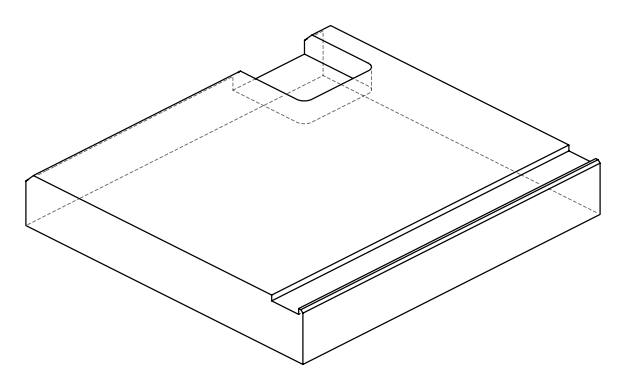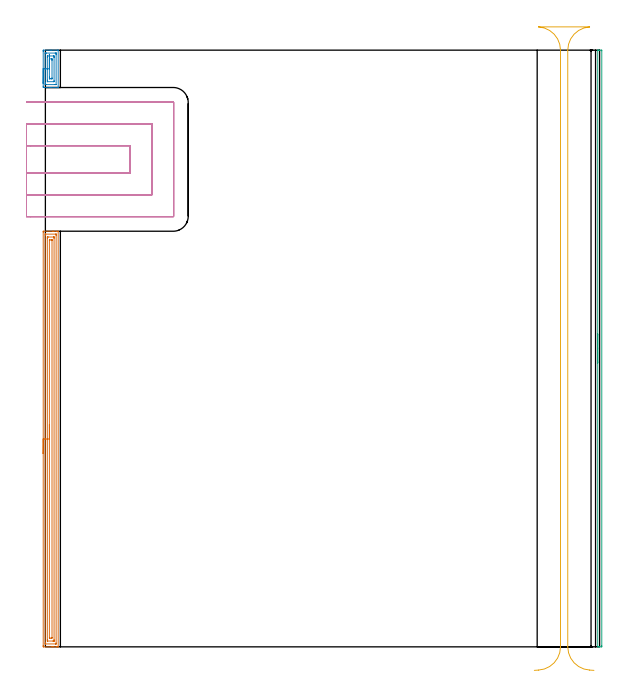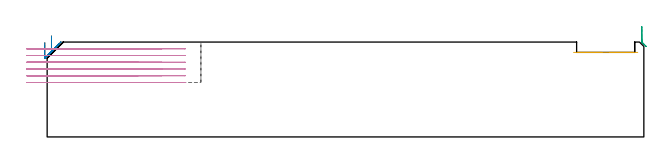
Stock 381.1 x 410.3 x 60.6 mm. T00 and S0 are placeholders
(PLAN: 5 operations, 2 tool changes, 26.4 min)
(1 AREA_MILL | FG_CHAMFER_SURFACE | UGT0205_001 | 9.38 min | 15476 mm3)
(2 AREA_MILL_1 | FG_CHAMFER_SURFACE_1 | UGT0205_001 | 1.05 min | 1681 mm3)
(3 AREA_MILL_2 | FG_CHAMFER_SURFACE_2 | UGT0205_001 | 3.44 min | 1610 mm3)
(4 MILL_SLOT | SLOT_PARTIAL_RECTANGULAR | UGT0201_136 | Follow Part, ap 5, ae 75% | 10.55 min | 248549 mm3)
(5 MILL_RECTANGULAR_SLOT | SLOT_RECTANGULAR | UGT0201_004 | Follow Part, ap 8, ae 75% | 1.93 min | 100222 mm3)
(TOOL UGT0205_001 | Chamfer Mill 20 x 3 x 45 deg. | D20 FL50 Z2)
(TOOL UGT0201_136 | Carbide End Mill 20.0 | D20 FL30 Z4)
(TOOL UGT0201_004 | End Mill 32 mm | D32 FL53 Z6)
(OP 1 AREA_MILL)
G17 G21 G94 G90
T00 M6
G54
G17 G0 G90 X-1.5 Y132.9 S1061 M3
G43 Z70.6 H0
Z60.3
G94 G1 Y132.938 Z59.428 F250.
Y133.052 Z58.564
Y133.241 Z57.712
Y133.503 Z56.88
Y133.837 Z56.074
Y134.24 Z55.3
Y134.708 Z54.564
Y135.24 Z53.872
Y135.829 Z53.229
Y136.472 Z52.64
Y137.164 Z52.109
Y137.9 Z51.64
Y138.674 Z51.237
Y139.48 Z50.903
Y140.312 Z50.641
Y141.163 Z50.452
Y142.028 Z50.338
Y142.9 Z50.3
Y285.199
X-1.494 Y285.745 Z50.303
X-1.492 Y285.79 Z50.306
X-1.441 Y285.8 Z50.356
X4.961 Z56.755
X5.53 Z57.328
X5.834 Z57.631
X7.582 Z59.377
X8.561 Z60.36
X8.682 Y285.797 Z60.475
X8.798 Y285.79 Z60.588
X8.8 Y285.645 Z60.6
Y0.155
X8.798 Y0.01 Z60.588
X8.683 Y0.003 Z60.475
X8.561 Y0. Z60.36
X8.19 Z59.989
X7.582 Z59.377
X5.531 Z57.328
X4.961 Z56.755
X4.372 Z56.167
X-1.089 Y0.001 Z50.708
X-1.156 Y0.002 Z50.641
X-1.493 Y0.01 Z50.304
X-1.497 Y0.253 Z50.302
X-1.499 Y0.601 Z50.301
X-1.5 Y0.953 Z50.3
Y142.9
X-0.086 Z51.714
X-0.085 Y283.213 Z51.715
X-0.083 Y283.414 Z51.717
X-0.079 Y283.759 Z51.721
X-0.074 Y283.79 Z51.726
X-0.012 Y283.794 Z51.788
X0.088 Y283.798 Z51.888
X0.214 Y283.8 Z52.014
X7.205 Y283.799 Z59.005
X7.339 Y283.794 Z59.139
X7.364 Y283.79 Z59.164
X7.379 Y283.784 Z59.179
X7.38 Y283.755 Z59.18
X7.384 Y283.616 Z59.184
X7.385 Y283.414 Z59.185
X7.386 Y282.723 Z59.186
X7.385 Y2.587 Z59.185
X7.383 Y2.386 Z59.183
X7.379 Y2.041 Z59.179
X7.374 Y2.01 Z59.174
X7.312 Y2.006 Z59.112
X7.212 Y2.002 Z59.012
X7.085 Y2. Z58.885
X0.095 Y2.001 Z51.895
X-0.039 Y2.006 Z51.761
X-0.064 Y2.01 Z51.736
X-0.079 Y2.016 Z51.721
X-0.08 Y2.045 Z51.72
X-0.084 Y2.183 Z51.716
X-0.085 Y2.386 Z51.715
X-0.086 Y3.077 Z51.714
Y142.9
X1.328 Z53.128
X1.329 Y280.878 Z53.129
X1.33 Y281.63 Z53.13
X1.333 Y281.766 Z53.133
X1.335 Y281.784 Z53.135
X1.343 Y281.79 Z53.143
X1.383 Y281.794 Z53.183
X1.466 Y281.797 Z53.266
X2.173 Y281.8 Z53.973
X5.668 Z57.468
X5.834 Y281.799 Z57.634
X5.89 Y281.798 Z57.69
X5.934 Y281.794 Z57.734
X5.959 Y281.791 Z57.759
X5.965 Y281.768 Z57.765
X5.968 Y281.63 Z57.768
X5.97 Y281.491 Z57.77
X5.971 Y280.738 Z57.771
Y4.922
X5.97 Y4.17 Z57.77
X5.967 Y4.034 Z57.767
X5.965 Y4.016 Z57.765
X5.957 Y4.01 Z57.757
X5.917 Y4.006 Z57.717
X5.834 Y4.003 Z57.634
X5.127 Y4. Z56.927
X1.632 Z53.432
X1.466 Y4.001 Z53.266
X1.41 Y4.002 Z53.21
X1.366 Y4.006 Z53.166
X1.341 Y4.009 Z53.141
X1.335 Y4.032 Z53.135
X1.332 Y4.17 Z53.132
X1.33 Y4.309 Z53.13
X1.329 Y5.062 Z53.129
X1.328 Y142.9 Z53.128
X2.743 Z54.543
Y279.433
X2.746 Y279.594 Z54.546
X2.75 Y279.721 Z54.55
X2.753 Y279.79 Z54.553
X3.258 Y279.8 Z55.058
X4.132 Z55.932
X4.492 Y279.795 Z56.292
X4.537 Y279.791 Z56.337
X4.551 Y279.788 Z56.351
X4.553 Y279.775 Z56.353
X4.556 Y279.723 Z56.356
X4.557 Y279.674 Z56.357
Y279.366
Y6.367
X4.554 Y6.206 Z56.354
X4.55 Y6.079 Z56.35
X4.547 Y6.01 Z56.347
X4.042 Y6. Z55.842
X3.168 Z54.968
X2.808 Y6.005 Z54.608
X2.763 Y6.009 Z54.563
X2.749 Y6.012 Z54.549
X2.747 Y6.025 Z54.547
X2.744 Y6.077 Z54.544
X2.743 Y6.126 Z54.543
Y6.434
Y142.9
Y143.772 Z54.581
Y144.636 Z54.695
Y145.488 Z54.883
Y146.32 Z55.146
Y147.126 Z55.48
Y147.9 Z55.882
Y148.636 Z56.351
Y149.328 Z56.882
Y149.971 Z57.472
Y150.56 Z58.115
Y151.091 Z58.807
Y151.56 Z59.543
Y151.963 Z60.316
Y152.297 Z61.122
Y152.559 Z61.954
Y152.748 Z62.806
Y152.862 Z63.671
Y152.9 Z64.543
G0 Z70.6
M5
M2
(OP 2 AREA_MILL_1)
G17 G21 G94 G90
T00 M6
G54
G17 G0 G90 X-1.5 Y387.45 S1061 M3
G43 Z70.6 H0
Z60.3
G94 G1 Y387.488 Z59.428 F250.
Y387.602 Z58.564
Y387.791 Z57.712
Y388.053 Z56.88
Y388.387 Z56.074
Y388.79 Z55.3
Y389.258 Z54.564
Y389.79 Z53.872
Y390.379 Z53.229
Y391.022 Z52.64
Y391.714 Z52.108
Y392.45 Z51.64
Y393.224 Z51.237
Y394.03 Z50.903
Y394.862 Z50.641
Y395.713 Z50.452
Y396.578 Z50.338
Y397.45 Z50.3
Y409.284
X-1.499 Y409.819 Z50.301
X-1.495 Y410.162 Z50.302
X-1.491 Y410.29 Z50.305
X-1.156 Y410.3 Z50.64
X3.213 Z55.007
X4.01 Z55.809
X8.456 Z60.254
X8.742 Y410.298 Z60.541
X8.795 Y410.29 Z60.592
X8.8 Y410.261 Z60.6
Y384.639
X8.795 Y384.61 Z60.592
X8.74 Y384.6 Z60.538
X4.01 Z55.809
X3.213 Z55.007
X-1.089 Y384.601 Z50.707
X-1.156 Y384.602 Z50.64
X-1.491 Y384.61 Z50.305
X-1.497 Y385.081 Z50.303
X-1.5 Y385.429 Z50.3
Y397.45
X-0.086 Z51.714
X-0.085 Y408.224 Z51.715
Y408.266
X-0.082 Y408.286 Z51.718
X-0.081 Y408.289 Z51.719
X-0.061 Y408.292 Z51.739
X0.102 Y408.297 Z51.902
X0.347 Y408.3 Z52.147
X0.592 Z52.392
X6.708 Z58.508
X7.339 Y408.298 Z59.139
X7.369 Y408.293 Z59.169
X7.379 Y408.291 Z59.179
X7.381 Y408.255 Z59.181
X7.384 Y408.052 Z59.184
X7.386 Y407.367 Z59.186
Y407.169
X7.385 Y386.676 Z59.185
X7.384 Y386.634 Z59.184
X7.382 Y386.614 Z59.182
X7.381 Y386.611 Z59.181
X7.361 Y386.608 Z59.161
X7.198 Y386.603 Z58.998
X6.953 Y386.6 Z58.753
X6.708 Z58.508
X0.592 Z52.392
X-0.039 Y386.602 Z51.761
X-0.069 Y386.606 Z51.731
X-0.079 Y386.609 Z51.721
X-0.081 Y386.645 Z51.719
X-0.084 Y386.848 Z51.716
X-0.086 Y387.533 Z51.714
Y387.731
Y397.45
X1.328 Z53.128
X1.329 Y405.54 Z53.129
X1.335 Y406.285 Z53.135
X1.452 Y406.299 Z53.252
X1.466 Z53.266
X5.82 Z57.62
X5.834 Y406.298 Z57.634
X5.964 Y406.285 Z57.764
X5.967 Y406.151 Z57.767
X5.971 Y405.402 Z57.771
Y405.263
Y389.36
X5.964 Y388.615 Z57.764
X5.848 Y388.601 Z57.648
X5.834 Z57.634
X1.48 Y388.6 Z53.28
X1.466 Y388.602 Z53.266
X1.335 Y388.615 Z53.135
X1.333 Y388.749 Z53.133
X1.329 Y389.498 Z53.129
X1.328 Y389.637 Z53.128
Y397.45
X2.743 Z54.543
Y403.227
Y403.635
X2.745 Y404.108 Z54.545
X2.748 Y404.268 Z54.548
X2.75 Y404.288 Z54.55
X2.762 Y404.291 Z54.562
X2.802 Y404.296 Z54.602
X2.884 Y404.298 Z54.684
X4.087 Y404.3 Z55.887
X4.304 Y404.299 Z56.104
X4.465 Y404.294 Z56.265
X4.541 Y404.29 Z56.341
X4.55 Y404.253 Z56.35
X4.554 Y404.046 Z56.354
X4.556 Y403.635 Z56.356
X4.557 Y403.159 Z56.357
Y391.265
X4.555 Y390.792 Z56.355
X4.552 Y390.632 Z56.352
X4.55 Y390.612 Z56.35
X4.538 Y390.609 Z56.338
X4.498 Y390.604 Z56.298
X4.416 Y390.602 Z56.216
X3.213 Y390.6 Z55.013
X2.996 Y390.601 Z54.796
X2.835 Y390.606 Z54.635
X2.759 Y390.61 Z54.559
X2.75 Y390.647 Z54.55
X2.746 Y390.854 Z54.546
X2.744 Y391.265 Z54.544
X2.743 Y391.741 Z54.543
Y397.45
Y398.322 Z54.581
Y399.186 Z54.695
Y400.038 Z54.883
Y400.87 Z55.146
Y401.676 Z55.48
Y402.45 Z55.882
Y403.186 Z56.351
Y403.878 Z56.882
Y404.521 Z57.472
Y405.11 Z58.115
Y405.641 Z58.807
Y406.11 Z59.543
Y406.513 Z60.316
Y406.847 Z61.122
Y407.109 Z61.954
Y407.298 Z62.806
Y407.412 Z63.671
Y407.45 Z64.543
G0 Z70.6
M5
M2
(OP 3 AREA_MILL_2)
G17 G21 G94 G90
T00 M6
G54
G17 G0 G90 X379.8 Y195.15 S1061 M3
G43 Z70.6 H0
G94 G1 Y195.188 Z69.728 F250.
Y195.302 Z68.863
Y195.491 Z68.012
Y195.753 Z67.18
Y196.087 Z66.374
Y196.49 Z65.6
Y196.959 Z64.864
Y197.49 Z64.172
Y198.079 Z63.529
Y198.722 Z62.94
Y199.414 Z62.408
Y200.15 Z61.94
Y200.924 Z61.537
Y201.73 Z61.203
Y202.562 Z60.941
Y203.414 Z60.752
Y204.278 Z60.638
Y205.15 Z60.6
Y410.131
X379.803 Y410.291 Z60.588
X379.826 Y410.293 Z60.565
X380.189 Y410.3 Z60.211
X380.53 Z59.869
X381.2 Z59.195
X382.42 Z57.976
X382.591 Y410.298 Z57.805
X382.6 Y409.872 Z57.8
Y0.615
X382.598 Y0.427 Z57.802
X382.591 Y0.002 Z57.805
X382.42 Y0. Z57.977
X381.2 Z59.195
X380.53 Z59.869
X380.189 Z60.211
X379.827 Z60.564
X379.803 Y0.009 Z60.588
X379.8 Y0.169 Z60.6
Y205.15
Y206.022 Z60.638
Y206.887 Z60.752
Y207.738 Z60.941
Y208.57 Z61.203
Y209.376 Z61.537
Y210.15 Z61.94
Y210.886 Z62.408
Y211.578 Z62.94
Y212.221 Z63.529
Y212.81 Z64.172
Y213.342 Z64.864
Y213.81 Z65.6
Y214.213 Z66.374
Y214.547 Z67.18
Y214.809 Z68.012
Y214.998 Z68.863
Y215.112 Z69.728
Y215.15 Z70.6
M5
M2
(OP 4 MILL_SLOT)
G17 G21 G94 G90
T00 M6
G54
G17 G0 G90 X-13. Y325.8 S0 M3
G43 Z70.6 H0
Z56.3
G94 G1 X-10. F250.
X58.2 F500.
Y344.6
X-10.
X-13. F250.
Y310.8
X-10.
X73.2 F500.
Y359.6
X-10.
X-13. F250.
Y295.8
X-10.
X87.9 F500.
G3 X88.2 Y296.1 R0.3
G1 Y374.3
G3 X87.9 Y374.6 R0.3
G1 X-10.
X-13. F250.
G0 Y325.8 Z52.
G1 X-10.
X58.2 F500.
Y344.6
X-10.
X-13. F250.
Y310.8
X-10.
X73.2 F500.
Y359.6
X-10.
X-13. F250.
Y295.8
X-10.
X87.9 F500.
G3 X88.2 Y296.1 R0.3
G1 Y374.3
G3 X87.9 Y374.6 R0.3
G1 X-10.
X-13. F250.
G0 Y325.8 Z47.7
G1 X-10.
X58.2 F500.
Y344.6
X-10.
X-13. F250.
Y310.8
X-10.
X73.2 F500.
Y359.6
X-10.
X-13. F250.
Y295.8
X-10.
X87.9 F500.
G3 X88.2 Y296.1 R0.3
G1 Y374.3
G3 X87.9 Y374.6 R0.3
G1 X-10.
X-13. F250.
G0 Y325.8 Z43.4
G1 X-10.
X58.2 F500.
Y344.6
X-10.
X-13. F250.
Y310.8
X-10.
X73.2 F500.
Y359.6
X-10.
X-13. F250.
Y295.8
X-10.
X87.9 F500.
G3 X88.2 Y296.1 R0.3
G1 Y374.3
G3 X87.9 Y374.6 R0.3
G1 X-10.
X-13. F250.
G0 Y325.8 Z39.1
G1 X-10.
X58.2 F500.
Y344.6
X-10.
X-13. F250.
Y310.8
X-10.
X73.2 F500.
Y359.6
X-10.
X-13. F250.
Y295.8
X-10.
X87.9 F500.
G3 X88.2 Y296.1 R0.3
G1 Y374.3
G3 X87.9 Y374.6 R0.3
G1 X-10.
X-13. F250.
G0 Y325.8 Z34.8
G1 X-10.
X58.2 F500.
Y344.6
X-10.
X-13. F250.
Y310.8
X-10.
X73.2 F500.
Y359.6
X-10.
X-13. F250.
Y295.8
X-10.
X87.9 F500.
G3 X88.2 Y296.1 R0.3
G1 Y374.3
G3 X87.9 Y374.6 R0.3
G1 X-10.
X-13. F250.
G0 Z70.6
M5
M2
(OP 5 MILL_RECTANGULAR_SLOT)
G17 G21 G94 G90
T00 M6
G54
G17 G0 G90 X377.215 Y-16.154 S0 M3
G43 Z70.6 H0
Z54.
G94 G1 X374.221 Y-15.97 F250.
G2 X359.2 Y0. R16. F500.
G1 Y410.3
G2 X374.22 Y426.27 R16.
G1 Y426.3
X339.18
Y426.27
G2 X354.2 Y410.3 R16.
G1 Y0.
G2 X339.179 Y-15.97 R16.
G1 X336.185 Y-16.154 F250.
G0 Z70.6
M5
M2
